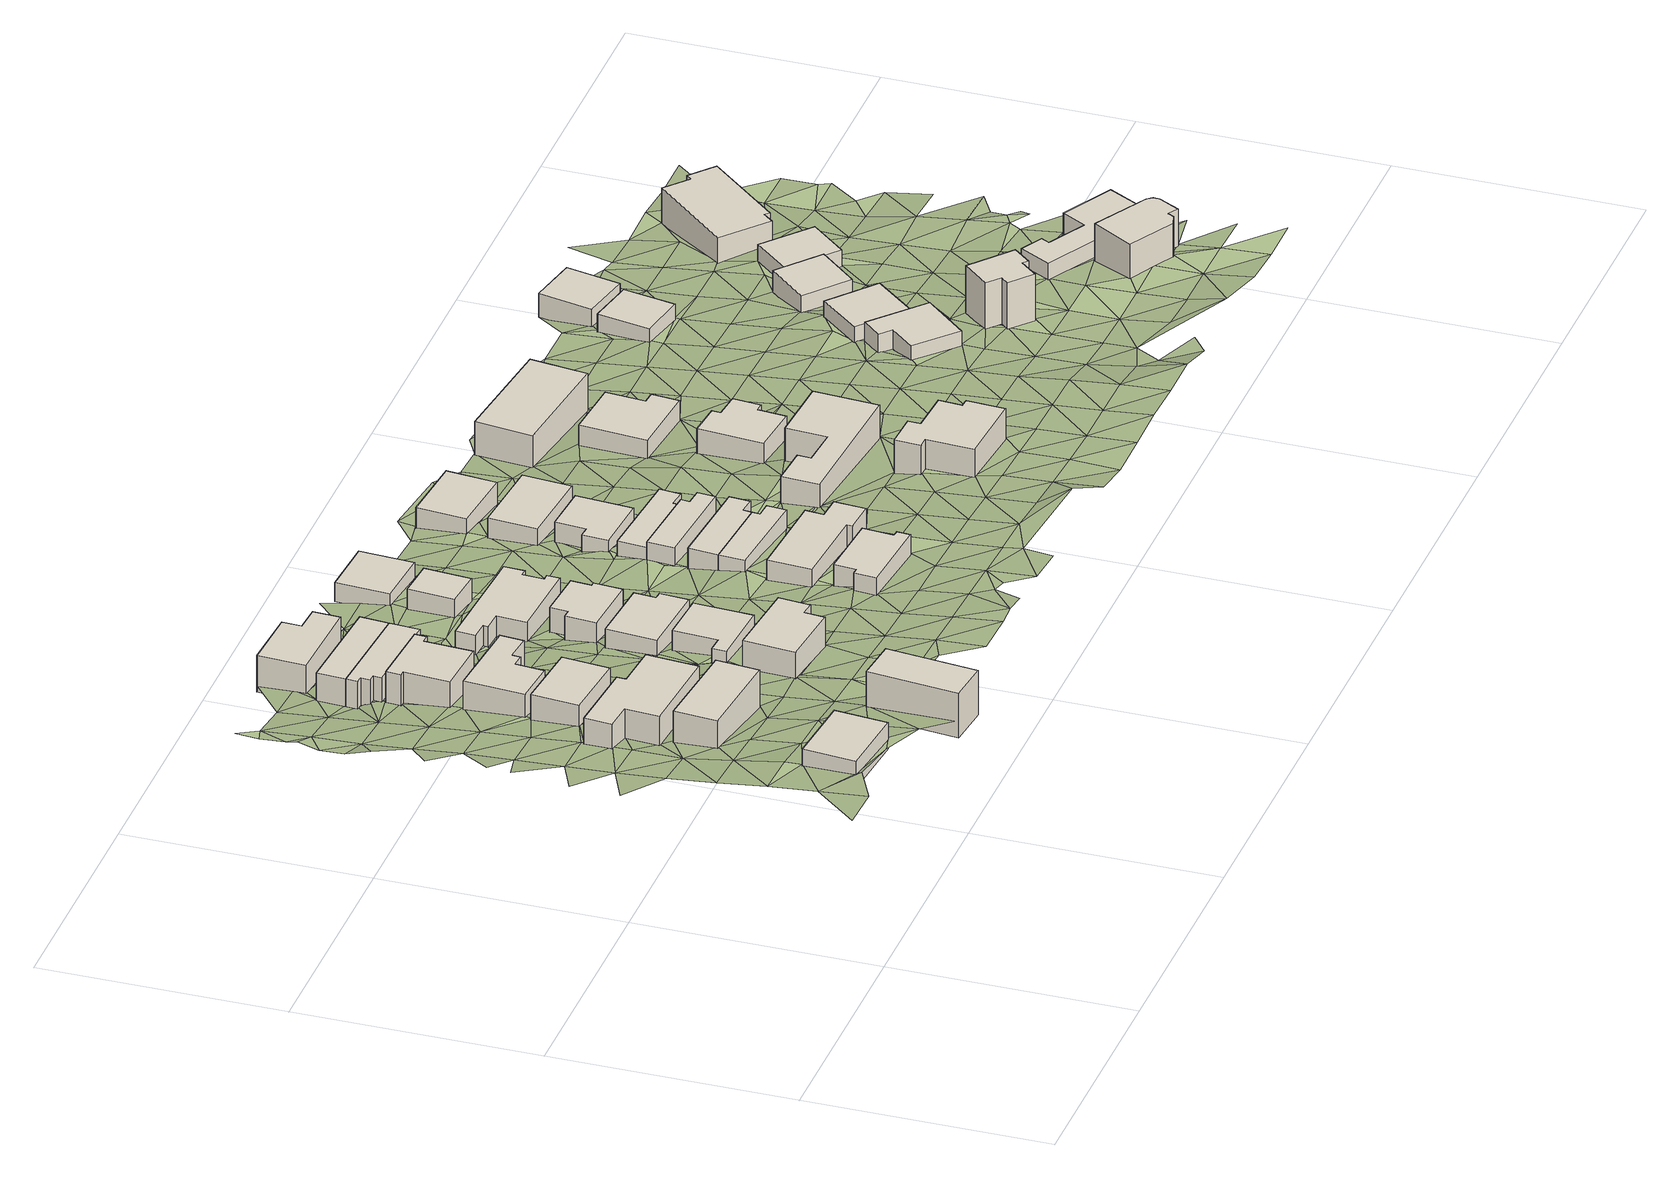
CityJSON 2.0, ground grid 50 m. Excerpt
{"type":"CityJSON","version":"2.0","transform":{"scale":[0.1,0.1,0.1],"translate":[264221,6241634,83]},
"CityObjects":{
"building1":{"type":"Building","attributes":{"osm_address":"2 Westfort Road Universtity Estate Cape Town","osm_building":"house","osm_building:levels":"1","footprint":{"type":"Polygon"},"plus_code":"4FRW3C6X+8P2","ground_height":110.5,"building_height":4.1,"roof_height":114.6},"geometry":[{"type":"Solid","lod":"1","boundaries":[[[[0,1,2,3]],[[1,4,5,2]],[[4,6,7,5]],[[6,0,3,7]],[[3,2,5,7]],[[6,4,1,0]]]]}]},
"building2":{"type":"Building","attributes":{"osm_address":"1 Westfort Road University Estate Cape Town","osm_building":"house","osm_building:levels":"2","footprint":{"type":"Polygon"},"plus_code":"4FRW3C6X+CP5","ground_height":107.19,"building_height":6.9,"roof_height":114.09},"geometry":[{"type":"Solid","lod":"1","boundaries":[[[[8,9,10,11]],[[9,12,13,10]],[[12,14,15,13]],[[14,8,11,15]],[[11,10,13,15]],[[14,12,9,8]]]]}]},
"building3":{"type":"Building","attributes":{"osm_address":"23 Kylemore Road University Estate Cape Town","osm_building":"house","osm_building:levels":"2","footprint":{"type":"Polygon"},"plus_code":"4FRW3C6X+CPX","ground_height":106.19,"building_height":6.9,"roof_height":113.09},"geometry":[{"type":"Solid","lod":"1","boundaries":[[[[16,17,18,19]],[[17,20,21,18]],[[20,22,23,21]],[[22,24,25,23]],[[24,26,27,25]],[[26,28,29,27]],[[28,30,31,29]],[[30,16,19,31]],[[19,18,21,23,25,27,29,31]],[[30,28,26,24,22,20,17,16]]]]}]},
"building4":{"type":"Building","attributes":{"osm_address":"4 Westfort Road Universtity Estate Cape Town","osm_building":"house","osm_building:levels":"2","footprint":{"type":"Polygon"},"plus_code":"4FRW3C6X+7RF","ground_height":108.87,"building_height":6.9,"roof_height":115.77},"geometry":[{"type":"Solid","lod":"1","boundaries":[[[[32,33,34,35]],[[33,36,37,34]],[[36,38,39,37]],[[38,32,35,39]],[[35,34,37,39]],[[38,36,33,32]]]]}]},
"building5":{"type":"Building","attributes":{"osm_address":"21 Kylemore Road University Estate Cape Town","osm_building":"house","osm_building:levels":"2","footprint":{"type":"Polygon"},"plus_code":"4FRW3C6X+GP5","ground_height":104.25,"building_height":6.9,"roof_height":111.15},"geometry":[{"type":"Solid","lod":"1","boundaries":[[[[40,41,42,43]],[[41,44,45,42]],[[44,46,47,45]],[[46,40,43,47]],[[43,42,45,47]],[[46,44,41,40]]]]}]},
"building6":{"type":"Building","attributes":{"osm_address":"19 Kylemore Road University Estate Cape Town","osm_building":"house","osm_building:levels":"2","footprint":{"type":"Polygon"},"plus_code":"4FRW3C6X+HQ2","ground_height":103.64,"building_height":6.9,"roof_height":110.54},"geometry":[{"type":"Solid","lod":"1","boundaries":[[[[48,49,50,51]],[[49,52,53,50]],[[52,54,55,53]],[[54,56,57,55]],[[56,58,59,57]],[[58,60,61,59]],[[60,62,63,61]],[[62,48,51,63]],[[51,50,53,55,57,59,61,63]],[[62,60,58,56,54,52,49,48]]]]}]},
"building7":{"type":"Building","attributes":{"osm_address":"17 Kylemore Road University Estate Cape Town","osm_building":"house","osm_building:levels":"2","footprint":{"type":"Polygon"},"plus_code":"4FRW3C6X+JQ2","ground_height":102.98,"building_height":6.9,"roof_height":109.88},"geometry":[{"type":"Solid","lod":"1","boundaries":[[[[64,65,66,67]],[[65,68,69,66]],[[68,70,71,69]],[[70,72,73,71]],[[72,74,75,73]],[[74,76,77,75]],[[76,78,79,77]],[[78,64,67,79]],[[67,66,69,71,73,75,77,79]],[[78,76,74,72,70,68,65,64]]]]}]},
"building8":{"type":"Building","attributes":{"osm_address":"15 Kylemore Road University Estate Cape Town","osm_building":"house","osm_building:levels":"2","footprint":{"type":"Polygon"},"plus_code":"4FRW3C6X+JQV","ground_height":101.54,"building_height":6.9,"roof_height":108.44},"geometry":[{"type":"Solid","lod":"1","boundaries":[[[[80,81,82,83]],[[81,84,85,82]],[[84,86,87,85]],[[86,88,89,87]],[[88,90,91,89]],[[90,92,93,91]],[[92,94,95,93]],[[94,80,83,95]],[[83,82,85,87,89,91,93,95]],[[94,92,90,88,86,84,81,80]]]]}]},
"building9":{"type":"Building","attributes":{"osm_address":"13 Kylemore Road University Estate Cape Town","osm_building":"house","osm_building:levels":"2","footprint":{"type":"Polygon"},"plus_code":"4FRW3C6X+MQ7","ground_height":101.54,"building_height":6.9,"roof_height":108.44},"geometry":[{"type":"Solid","lod":"1","boundaries":[[[[80,96,97,83]],[[96,98,99,97]],[[98,81,82,99]],[[81,80,83,82]],[[83,97,99,82]],[[81,98,96,80]]]]}]},
"building10":{"type":"Building","attributes":{"osm_address":"11 Kylemore Road University Estate Cape Town","osm_building":"house","osm_building:levels":"2","footprint":{"type":"Polygon"},"plus_code":"4FRW3C6X+MQV","ground_height":100.86,"building_height":6.9,"roof_height":107.76},"geometry":[{"type":"Solid","lod":"1","boundaries":[[[[100,101,102,103]],[[101,104,105,102]],[[104,106,107,105]],[[106,108,109,107]],[[108,110,111,109]],[[110,100,103,111]],[[103,102,105,107,109,111]],[[110,108,106,104,101,100]]]]}]},
"building11":{"type":"Building","attributes":{"osm_address":"16 Garrick Road University Estate Cape Town","osm_building":"house","osm_building:levels":"2","footprint":{"type":"Polygon"},"plus_code":"4FRW3C6X+9VX","ground_height":103.65,"building_height":6.9,"roof_height":110.55},"geometry":[{"type":"Solid","lod":"1","boundaries":[[[[112,113,114,115]],[[113,116,117,114]],[[116,118,119,117]],[[118,120,121,119]],[[120,122,123,121]],[[122,112,115,123]],[[115,114,117,119,121,123]],[[122,120,118,116,113,112]]]]}]},
"building12":{"type":"Building","attributes":{"osm_address":"14 Garrick Road University Estate Cape Town","osm_building":"house","osm_building:levels":"1","footprint":{"type":"Polygon"},"plus_code":"4FRW3C6X+FV5","ground_height":102.84,"building_height":4.1,"roof_height":106.94},"geometry":[{"type":"Solid","lod":"1","boundaries":[[[[124,125,126,127]],[[125,128,129,126]],[[128,130,131,129]],[[130,132,133,131]],[[132,134,135,133]],[[134,124,127,135]],[[127,126,129,131,133,135]],[[134,132,130,128,125,124]]]]}]},
"building13":{"type":"Building","attributes":{"osm_address":"12A Garrick Road University Estate Cape Town","osm_building":"house","osm_building:levels":"1","footprint":{"type":"Polygon"},"plus_code":"4FRW3C6X+FWJ","ground_height":101.81,"building_height":4.1,"roof_height":105.91},"geometry":[{"type":"Solid","lod":"1","boundaries":[[[[136,137,138,139]],[[137,140,141,138]],[[140,142,143,141]],[[142,144,145,143]],[[144,146,147,145]],[[146,136,139,147]],[[139,138,141,143,145,147]],[[146,144,142,140,137,136]]]]}]},
"building14":{"type":"Building","attributes":{"osm_address":"12 Garrick Road University Estate Cape Town","osm_building":"house","osm_building:levels":"1","footprint":{"type":"Polygon"},"plus_code":"4FRW3C6X+GWJ","ground_height":101.21,"building_height":4.1,"roof_height":105.31},"geometry":[{"type":"Solid","lod":"1","boundaries":[[[[148,149,150,151]],[[149,152,153,150]],[[152,154,155,153]],[[154,156,157,155]],[[156,158,159,157]],[[158,160,161,159]],[[160,162,163,161]],[[162,148,151,163]],[[151,150,153,155,157,159,161,163]],[[162,160,158,156,154,152,149,148]]]]}]},
"building15":{"type":"Building","attributes":{"osm_address":"10A Garrick Road University Estate Cape Town","osm_building":"house","osm_building:levels":"1","footprint":{"type":"Polygon"},"plus_code":"4FRW3C6X+HWJ","ground_height":99.88,"building_height":4.1,"roof_height":103.98},"geometry":[{"type":"Solid","lod":"1","boundaries":[[[[164,165,166,167]],[[165,168,169,166]],[[168,170,171,169]],[[170,172,173,171]],[[172,174,175,173]],[[174,176,177,175]],[[176,178,179,177]],[[178,180,181,179]],[[180,182,183,181]],[[182,184,185,183]],[[184,186,187,185]],[[186,164,167,187]],[[167,166,169,171,173,175,177,179,181,183,185,187]],[[186,184,182,180,178,176,174,172,170,168,165,164]]]]}]},
"building16":{"type":"Building","attributes":{"osm_address":"10 Garrick Road University Estate Cape Town","osm_building":"house","osm_building:levels":"1","footprint":{"type":"Polygon"},"plus_code":"4FRW3C6X+JWV","ground_height":98.71,"building_height":4.1,"roof_height":102.81},"geometry":[{"type":"Solid","lod":"1","boundaries":[[[[188,189,190,191]],[[189,192,193,190]],[[192,194,195,193]],[[194,188,191,195]],[[191,190,193,195]],[[194,192,189,188]]]]}]},
"building17":{"type":"Building","attributes":{"osm_address":"8 University Estate Cape Town","osm_building":"house","osm_building:levels":"1","footprint":{"type":"Polygon"},"plus_code":"4FRW3C6X+MWW","ground_height":96.67,"building_height":4.1,"roof_height":100.77},"geometry":[{"type":"Solid","lod":"1","boundaries":[[[[196,197,198,199]],[[197,200,201,198]],[[200,202,203,201]],[[202,196,199,203]],[[199,198,201,203]],[[202,200,197,196]]]]}]},
"building18":{"type":"Building","attributes":{"osm_address":"23 Garrick Road University Estate Cape Town","osm_building":"house","osm_building:levels":"1","footprint":{"type":"Polygon"},"plus_code":"4FRW3F62+92H","ground_height":101.25,"building_height":4.1,"roof_height":105.35},"geometry":[{"type":"Solid","lod":"1","boundaries":[[[[204,205,206,207]],[[205,208,209,206]],[[208,210,211,209]],[[210,212,213,211]],[[212,214,215,213]],[[214,216,217,215]],[[216,218,219,217]],[[218,204,207,219]],[[207,206,209,211,213,215,217,219]],[[218,216,214,212,210,208,205,204]]]]}]},
"building19":{"type":"Building","attributes":{"osm_address":"21 Garrick Road University Estate Cape Town","osm_building":"house","osm_building:levels":"1","footprint":{"type":"Polygon"},"plus_code":"4FRW3F62+C37","ground_height":100.16,"building_height":4.1,"roof_height":104.26},"geometry":[{"type":"Solid","lod":"1","boundaries":[[[[220,221,222,223]],[[221,224,225,222]],[[224,226,227,225]],[[226,228,229,227]],[[228,230,231,229]],[[230,232,233,231]],[[232,234,235,233]],[[234,220,223,235]],[[223,222,225,227,229,231,233,235]],[[234,232,230,228,226,224,221,220]]]]}]},
"building20":{"type":"Building","attributes":{"osm_address":"19 Garrick Road University Estate Cape Town","osm_building":"house","osm_building:levels":"1","footprint":{"type":"Polygon"},"plus_code":"4FRW3F62+F37","ground_height":98.26,"building_height":4.1,"roof_height":102.36},"geometry":[{"type":"Solid","lod":"1","boundaries":[[[[236,237,238,239]],[[237,240,241,238]],[[240,242,243,241]],[[242,244,245,243]],[[244,246,247,245]],[[246,236,239,247]],[[239,238,241,243,245,247]],[[246,244,242,240,237,236]]]]}]},
"building21":{"type":"Building","attributes":{"osm_address":"17 Garrick Road University Estate Cape Town","osm_building":"house","osm_building:levels":"1","footprint":{"type":"Polygon"},"plus_code":"4FRW3F62+F3M","ground_height":98.26,"building_height":4.1,"roof_height":102.36},"geometry":[{"type":"Solid","lod":"1","boundaries":[[[[236,246,247,239]],[[246,248,249,247]],[[248,250,251,249]],[[250,252,253,251]],[[252,254,255,253]],[[254,236,239,255]],[[239,247,249,251,253,255]],[[254,252,250,248,246,236]]]]}]},
"building22":{"type":"Building","attributes":{"osm_address":"15 Garrick Road University Estate Cape Town","osm_building":"house","osm_building:levels":"1","footprint":{"type":"Polygon"},"plus_code":"4FRW3F62+G38","ground_height":97.67,"building_height":4.1,"roof_height":101.77},"geometry":[{"type":"Solid","lod":"1","boundaries":[[[[256,257,258,259,260,261]],[[257,262,263,259,258]],[[262,264,265,263]],[[264,266,267,265]],[[266,268,269,267]],[[268,256,261,260,269]],[[260,259,263,265,267,269]],[[268,266,264,262,257,256]]]]}]},
"building23":{"type":"Building","attributes":{"osm_address":"13 Garrick Road University Estate Cape Town","osm_building":"house","osm_building:levels":"1","footprint":{"type":"Polygon"},"plus_code":"4FRW3F62+G3P","ground_height":96.47,"building_height":4.1,"roof_height":100.57},"geometry":[{"type":"Solid","lod":"1","boundaries":[[[[270,271,261,258]],[[271,272,273,261]],[[272,274,275,273]],[[274,276,277,275]],[[276,278,279,277]],[[278,270,258,279]],[[258,261,273,275,277,279]],[[278,276,274,272,271,270]]]]}]},
"building24":{"type":"Building","attributes":{"osm_address":"11 Garrick Road University Estate Cape Town","osm_building":"house","osm_building:levels":"1","footprint":{"type":"Polygon"},"plus_code":"4FRW3F62+H3G","ground_height":95.73,"building_height":4.1,"roof_height":99.83},"geometry":[{"type":"Solid","lod":"1","boundaries":[[[[280,281,282,283]],[[281,284,285,282]],[[284,286,287,285]],[[286,288,289,287]],[[288,290,291,289]],[[290,280,283,291]],[[283,282,285,287,289,291]],[[290,288,286,284,281,280]]]]}]},
"building25":{"type":"Building","attributes":{"osm_address":"9 Garrick Road University Estate Cape Town","osm_building":"house","osm_building:levels":"1","footprint":{"type":"Polygon"},"plus_code":"4FRW3F62+J3G","ground_height":94.85,"building_height":4.1,"roof_height":98.95},"geometry":[{"type":"Solid","lod":"1","boundaries":[[[[292,293,294,295]],[[293,296,297,294]],[[296,298,299,297]],[[298,292,295,299]],[[295,294,297,299]],[[298,296,293,292]]]]}]},
"building26":{"type":"Building","attributes":{"osm_address":"7 Garrick Road University Estate Cape Town","osm_building":"house","osm_building:levels":"1","footprint":{"type":"Polygon"},"plus_code":"4FRW3F62+M3G","ground_height":93.7,"building_height":4.1,"roof_height":97.8},"geometry":[{"type":"Solid","lod":"1","boundaries":[[[[300,301,302,303]],[[301,304,305,302]],[[304,306,307,305]],[[306,300,303,307]],[[303,302,305,307]],[[306,304,301,300]]]]}]},
"building27":{"type":"Building","attributes":{"osm_address":"110 Upper Roodebloem Road University Estate Cape Town","osm_building":"house","osm_building:levels":"2","footprint":{"type":"Polygon"},"plus_code":"4FRW3F62+F72","ground_height":95.67,"building_height":6.9,"roof_height":102.57},"geometry":[{"type":"Solid","lod":"1","boundaries":[[[[308,309,310,311]],[[309,312,313,310]],[[312,314,315,313]],[[314,316,317,315]],[[316,318,319,317]],[[318,320,321,319]],[[320,322,323,321]],[[322,308,311,323]],[[311,310,313,315,317,319,321,323]],[[322,320,318,316,314,312,309,308]]]]}]},
"building28":{"type":"Building","attributes":{"osm_address":"112 Upper Roodebloem Road University Estate Cape Town","osm_building":"house","osm_building:levels":"2","footprint":{"type":"Polygon"},"plus_code":"4FRW3F62+97F","ground_height":97.49,"building_height":6.9,"roof_height":104.39},"geometry":[{"type":"Solid","lod":"1","boundaries":[[[[324,325,326,327]],[[325,328,329,326]],[[328,330,331,329]],[[330,332,333,331]],[[332,334,335,333]],[[334,336,337,335]],[[336,338,339,337]],[[338,340,341,339]],[[340,342,343,341]],[[342,324,327,343]],[[327,326,329,331,333,335,337,339,341,343]],[[342,340,338,336,334,332,330,328,325,324]]]]}]},
"building29":{"type":"Building","attributes":{"osm_address":"108 Upper Roodebloem Road University Estate Cape Town","osm_building":"house","osm_building:levels":"1","footprint":{"type":"Polygon"},"plus_code":"4FRW3F62+G7C","ground_height":94.46,"building_height":4.1,"roof_height":98.56},"geometry":[{"type":"Solid","lod":"1","boundaries":[[[[344,345,346,347]],[[345,348,349,346]],[[348,350,351,349]],[[350,352,353,351]],[[352,354,355,353]],[[354,356,357,355]],[[356,358,359,357]],[[358,344,347,359]],[[347,346,349,351,353,355,357,359]],[[358,356,354,352,350,348,345,344]]]]}]},
"building30":{"type":"Building","attributes":{"osm_address":"104 Upper Roodebloem Road University Estate Cape Town","osm_building":"house","osm_building:levels":"1","footprint":{"type":"Polygon"},"plus_code":"4FRW3F62+J72","ground_height":91.59,"building_height":4.1,"roof_height":95.69},"geometry":[{"type":"Solid","lod":"1","boundaries":[[[[360,361,362,363]],[[361,364,365,362]],[[364,366,367,365]],[[366,368,369,367]],[[368,370,371,369]],[[370,360,363,371]],[[363,362,365,367,369,371]],[[370,368,366,364,361,360]]]]}]},
"building31":{"type":"Building","attributes":{"osm_address":"102A Upper Roodebloem Road University Estate Cape Town","osm_building":"house","osm_building:levels":"2","footprint":{"type":"Polygon"},"plus_code":"4FRW3F62+M69","ground_height":90.55,"building_height":6.9,"roof_height":97.45},"geometry":[{"type":"Solid","lod":"1","boundaries":[[[[372,373,374,375]],[[373,376,377,374]],[[376,378,379,377]],[[378,372,375,379]],[[375,374,377,379]],[[378,376,373,372]]]]}]},
"building32":{"type":"Building","attributes":{"osm_address":"17 Beatty Road University Estate Cape Town","osm_building":"house","osm_building:levels":"1","footprint":{"type":"Polygon"},"plus_code":"4FRW3F62+FF2","ground_height":92.41,"building_height":4.1,"roof_height":96.51},"geometry":[{"type":"Solid","lod":"1","boundaries":[[[[380,381,382,383]],[[381,384,385,382]],[[384,386,387,385]],[[386,388,389,387]],[[388,390,391,389]],[[390,380,383,391]],[[383,382,385,387,389,391]],[[390,388,386,384,381,380]]]]}]},
"building33":{"type":"Building","attributes":{"osm_address":"15 Beatty Road University Estate Cape Town","osm_building":"house","osm_building:levels":"1","footprint":{"type":"Polygon"},"plus_code":"4FRW3F62+FFP","ground_height":90.75,"building_height":4.1,"roof_height":94.85},"geometry":[{"type":"Solid","lod":"1","boundaries":[[[[392,393,394,395]],[[393,396,397,394]],[[396,398,399,397]],[[398,392,395,399]],[[395,394,397,399]],[[398,396,393,392]]]]}]},
"building34":{"type":"Building","attributes":{"osm_address":"3 Cloete Road University Estate Cape Town","osm_building":"house","osm_building:levels":"3","footprint":{"type":"Polygon"},"plus_code":"4FRW3F62+CG3","ground_height":92.96,"building_height":9.7,"roof_height":102.66},"geometry":[{"type":"Solid","lod":"1","boundaries":[[[[400,401,402,403]],[[401,404,405,402]],[[404,406,407,405]],[[406,408,409,407]],[[408,410,411,409]],[[410,412,413,411]],[[412,414,415,413]],[[414,400,403,415]],[[403,402,405,407,409,411,413,415]],[[414,412,410,408,406,404,401,400]]]]}]},
"building35":{"type":"Building","attributes":{"osm_address":"137 Upper Roodebloem Road University Estate Cape Town","osm_building":"house","osm_building:levels":"1","footprint":{"type":"Polygon"},"plus_code":"4FRW3F62+JCQ","ground_height":87.54,"building_height":4.1,"roof_height":91.64},"geometry":[{"type":"Solid","lod":"1","boundaries":[[[[416,417,418,419]],[[417,420,421,418]],[[420,422,423,421]],[[422,416,419,423]],[[419,418,421,423]],[[422,420,417,416]]]]}]},
"building36":{"type":"Building","attributes":{"osm_address":"135 Upper Roodebloem Road University Estate Cape Town","osm_building":"house","osm_building:levels":"1","footprint":{"type":"Polygon"},"plus_code":"4FRW3F62+MFM","ground_height":86.94,"building_height":4.1,"roof_height":91.04},"geometry":[{"type":"Solid","lod":"1","boundaries":[[[[424,425,426,427]],[[425,428,429,426]],[[428,430,431,429]],[[430,424,427,431]],[[427,426,429,431]],[[430,428,425,424]]]]}]},
"building37":{"type":"Building","attributes":{"osm_address":"13 Beatty Road University Estate Cape Town","osm_building":"house","osm_building:levels":"1","footprint":{"type":"Polygon"},"plus_code":"4FRW3F62+GGM","ground_height":89.51,"building_height":4.1,"roof_height":93.61},"geometry":[{"type":"Solid","lod":"1","boundaries":[[[[432,433,434,435]],[[433,436,437,434]],[[436,438,439,437]],[[438,432,435,439]],[[435,434,437,439]],[[438,436,433,432]]]]}]},
"building38":{"type":"Building","attributes":{"osm_address":"20 Cloete Road University Estate Cape Town","osm_building":"house","osm_building:levels":"2","footprint":{"type":"Polygon"},"plus_code":"4FRW3F62+8JQ","ground_height":92.5,"building_height":6.9,"roof_height":99.4},"geometry":[{"type":"Solid","lod":"1","boundaries":[[[[440,441,442,443]],[[441,444,445,442]],[[444,446,447,445]],[[446,448,449,447]],[[448,450,451,449]],[[450,452,453,451]],[[452,454,455,453]],[[454,456,457,455]],[[456,440,443,457]],[[443,442,445,447,449,451,453,455,457]],[[456,454,452,450,448,446,444,441,440]]]]}]},
"building39":{"type":"Building","attributes":{"osm_address":"11 Beatty Road University Estate Cape Town","osm_building":"house","osm_building:levels":"1","footprint":{"type":"Polygon"},"plus_code":"4FRW3F62+HH3","ground_height":88.04,"building_height":4.1,"roof_height":92.14},"geometry":[{"type":"Solid","lod":"1","boundaries":[[[[458,459,460,461]],[[459,462,463,460]],[[462,464,465,463]],[[464,458,461,465]],[[461,460,463,465]],[[464,462,459,458]]]]}]},
"building40":{"type":"Building","attributes":{"osm_address":"18 Haig Road University Estate Cape Town","osm_building":"house","osm_building:levels":"1","footprint":{"type":"Polygon"},"plus_code":"4FRW3F62+9MC","ground_height":90.35,"building_height":4.1,"roof_height":94.45},"geometry":[{"type":"Solid","lod":"1","boundaries":[[[[466,467,468,469]],[[467,470,471,468]],[[470,472,473,471]],[[472,474,475,473]],[[474,476,477,475]],[[476,478,479,477]],[[478,480,481,479]],[[480,482,483,481]],[[482,484,485,483]],[[484,466,469,485]],[[469,468,471,473,475,477,479,481,483,485]],[[484,482,480,478,476,474,472,470,467,466]]]]}]},
"building41":{"type":"Building","attributes":{"osm_address":"20 Rhodes Avenue University Estate Cape Town","osm_building":"house","osm_building:levels":"2","footprint":{"type":"Polygon"},"plus_code":"4FRW3F62+JJF","ground_height":85.74,"building_height":6.9,"roof_height":92.64},"geometry":[{"type":"Solid","lod":"1","boundaries":[[[[486,487,488,489]],[[487,490,491,488]],[[490,492,493,491]],[[492,494,495,493]],[[494,496,497,495]],[[496,498,499,497]],[[498,500,501,499]],[[500,486,489,501]],[[489,488,491,493,495,497,499,501]],[[500,498,496,494,492,490,487,486]]]]}]},
"terrain1":{"type":"TINRelief","geometry":[{"type":"CompositeSurface","lod":"1","boundaries":[[[502,503,504]],[[503,505,504]],[[505,506,504]],[[504,507,508]],[[507,504,506]],[[509,510,511]],[[512,513,508]],[[514,508,507]],[[515,510,516]],[[508,514,512]],[[517,506,505]],[[518,509,513]],[[509,518,510]],[[518,513,512]],[[519,520,516]],[[514,507,521]],[[517,522,506]],[[516,510,523]],[[524,519,525]],[[514,521,512]],[[510,518,526]],[[526,523,510]],[[519,516,527]],[[518,512,528]],[[529,525,530]],[[521,507,0]],[[516,523,527]],[[521,531,512]],[[528,512,531]],[[519,532,525]],[[533,526,518]],[[534,522,517]],[[518,528,535]],[[536,537,538]],[[532,519,527]],[[533,518,535]],[[536,530,537]],[[527,523,539]],[[540,523,526]],[[538,537,541]],[[525,542,530]],[[540,526,533]],[[522,543,0]],[[522,534,543]],[[541,544,545]],[[542,525,532]],[[521,546,531]],[[544,541,537]],[[545,544,547]],[[521,0,546]],[[527,539,548]],[[531,549,528]],[[530,550,537]],[[527,548,532]],[[550,530,542]],[[0,543,546]],[[547,551,552]],[[544,551,547]],[[553,548,539]],[[554,544,537]],[[551,555,552]],[[549,531,546]],[[542,532,556]],[[557,543,534]],[[533,535,558]],[[554,537,550]],[[556,532,548]],[[557,534,559]],[[553,539,560]],[[528,549,561]],[[543,557,546]],[[562,551,544]],[[542,556,563]],[[562,544,554]],[[550,542,564]],[[564,542,563]],[[549,546,565]],[[553,566,548]],[[565,546,557]],[[551,562,567]],[[568,554,550]],[[558,535,8]],[[564,569,550]],[[553,560,566]],[[563,556,570]],[[571,562,554]],[[568,550,569]],[[549,572,561]],[[572,549,565]],[[566,573,548]],[[574,566,560]],[[575,571,554]],[[576,554,568]],[[576,575,554]],[[557,38,565]],[[562,577,567]],[[562,571,578]],[[566,574,17]],[[562,578,577]],[[570,556,40]],[[579,580,38]],[[569,581,568]],[[582,8,561]],[[561,572,582]],[[571,575,583]],[[584,575,576]],[[585,575,584]],[[569,564,586]],[[566,17,573]],[[587,558,8]],[[588,565,38]],[[589,572,565]],[[590,567,577]],[[580,591,38]],[[558,587,17]],[[587,8,582]],[[570,592,593]],[[594,591,580]],[[572,589,582]],[[570,40,592]],[[591,588,38]],[[589,565,588]],[[17,595,573]],[[567,590,596]],[[577,597,590]],[[72,584,576]],[[17,587,595]],[[40,573,598]],[[62,586,564]],[[598,573,595]],[[597,596,590]],[[599,592,40]],[[587,582,600]],[[601,588,591]],[[591,594,601]],[[602,592,599]],[[603,582,589]],[[588,604,589]],[[599,40,598]],[[587,605,595]],[[600,582,603]],[[577,96,597]],[[604,588,606]],[[72,607,584]],[[70,68,586]],[[605,587,600]],[[588,601,606]],[[594,608,601]],[[609,599,598]],[[610,598,595]],[[586,62,611]],[[586,611,70]],[[62,599,609]],[[604,612,589]],[[605,610,595]],[[62,609,611]],[[600,613,605]],[[607,72,70]],[[614,609,598]],[[612,604,606]],[[605,613,615]],[[610,614,598]],[[611,616,70]],[[70,616,607]],[[617,606,601]],[[96,101,597]],[[617,601,608]],[[618,610,605]],[[611,609,619]],[[603,620,600]],[[621,605,615]],[[618,605,621]],[[614,619,609]],[[617,608,622]],[[616,80,607]],[[623,616,611]],[[624,610,618]],[[614,610,624]],[[612,606,625]],[[625,606,617]],[[626,96,80]],[[619,627,611]],[[623,611,627]],[[603,122,620]],[[616,623,628]],[[629,80,616]],[[612,630,631]],[[614,624,632]],[[614,632,619]],[[622,633,617]],[[104,101,634]],[[629,616,628]],[[625,635,612]],[[80,636,626]],[[635,630,612]],[[618,621,637]],[[627,638,623]],[[636,96,626]],[[638,639,623]],[[640,627,619]],[[641,619,632]],[[617,642,625]],[[643,632,624]],[[644,101,96]],[[619,641,640]],[[629,636,80]],[[644,634,101]],[[645,638,627]],[[633,642,617]],[[122,630,646]],[[646,630,635]],[[640,645,627]],[[644,104,634]],[[620,122,646]],[[621,124,637]],[[641,647,640]],[[636,644,96]],[[146,643,624]],[[648,647,641]],[[625,649,635]],[[642,650,625]],[[646,651,620]],[[628,652,629]],[[651,124,620]],[[653,642,633]],[[643,654,632]],[[649,646,635]],[[625,650,649]],[[655,636,629]],[[651,637,124]],[[647,656,640]],[[651,657,637]],[[146,654,643]],[[655,629,652]],[[642,653,658]],[[659,637,657]],[[660,659,146]],[[658,650,642]],[[651,646,661]],[[662,646,649]],[[644,636,663]],[[652,628,164]],[[636,655,664]],[[146,659,665]],[[665,654,146]],[[661,646,662]],[[666,653,667]],[[650,668,649]],[[636,664,663]],[[669,657,651]],[[154,656,647]],[[666,658,653]],[[665,149,654]],[[659,657,669]],[[658,670,650]],[[663,671,644]],[[672,655,652]],[[670,668,650]],[[673,152,149]],[[651,661,669]],[[154,152,673]],[[649,674,662]],[[675,644,671]],[[665,659,676]],[[649,668,674]],[[656,154,673]],[[665,676,149]],[[669,676,659]],[[661,662,677]],[[164,672,652]],[[664,188,663]],[[671,663,678]],[[679,680,681]],[[674,682,662]],[[680,679,683]],[[684,673,149]],[[685,658,666]],[[658,685,670]],[[682,677,662]],[[679,681,686]],[[679,686,683]],[[656,673,684]],[[666,687,685]],[[682,674,688]],[[684,149,676]],[[672,164,689]],[[670,690,668]],[[677,691,661]],[[661,692,669]],[[681,656,693]],[[694,672,689]],[[687,695,685]],[[672,694,188]],[[663,188,696]],[[697,677,682]],[[686,681,693]],[[692,661,691]],[[685,690,670]],[[686,693,164]],[[684,693,656]],[[698,676,669]],[[699,689,164]],[[188,694,696]],[[700,669,692]],[[699,694,689]],[[690,701,668]],[[691,702,692]],[[695,703,685]],[[682,212,697]],[[698,669,700]],[[699,164,693]],[[684,676,704]],[[677,697,705]],[[706,690,685]],[[694,707,696]],[[698,708,676]],[[703,695,709]],[[700,692,710]],[[711,702,691]],[[708,704,676]],[[699,707,694]],[[711,692,702]],[[698,700,710]],[[684,712,693]],[[703,706,685]],[[713,684,704]],[[200,696,714]],[[697,212,705]],[[698,715,708]],[[701,690,716]],[[706,716,690]],[[684,713,712]],[[714,696,707]],[[704,708,715]],[[693,717,699]],[[718,719,212]],[[711,691,232]],[[717,707,699]],[[713,704,720]],[[719,701,721]],[[693,712,717]],[[212,719,721]],[[692,711,722]],[[716,721,701]],[[723,713,720]],[[212,724,705]],[[723,712,713]],[[725,706,703]],[[724,212,721]],[[725,716,706]],[[707,726,714]],[[264,715,698]],[[723,727,712]],[[707,717,726]],[[728,723,720]],[[729,724,721]],[[717,712,730]],[[712,727,731]],[[711,232,722]],[[721,716,732]],[[731,730,712]],[[725,733,716]],[[714,726,734]],[[731,727,735]],[[232,736,737]],[[717,730,738]],[[726,717,738]],[[732,716,733]],[[729,721,732]],[[728,739,723]],[[740,725,703]],[[252,264,698]],[[232,741,722]],[[232,737,741]],[[244,242,246]],[[276,728,720]],[[734,726,742]],[[738,742,726]],[[250,248,246]],[[242,250,246]],[[729,743,737]],[[731,280,730]],[[732,743,729]],[[744,733,725]],[[722,741,745]],[[737,746,741]],[[742,747,734]],[[739,728,748]],[[749,742,738]],[[242,722,750]],[[256,268,266]],[[725,751,744]],[[752,734,747]],[[740,751,725]],[[746,737,743]],[[242,750,250]],[[728,276,748]],[[753,732,733]],[[256,754,755]],[[745,741,746]],[[730,280,756]],[[266,754,256]],[[757,252,250]],[[750,722,745]],[[739,748,758]],[[753,733,744]],[[758,280,739]],[[264,252,759]],[[296,749,738]],[[760,743,732]],[[749,761,742]],[[757,250,750]],[[759,266,264]],[[745,746,750]],[[759,754,266]],[[743,760,746]],[[252,757,759]],[[732,753,760]],[[280,758,756]],[[751,762,744]],[[752,747,763]],[[751,740,762]],[[764,748,276]],[[764,276,754]],[[764,758,748]],[[296,761,749]],[[764,754,759]],[[740,765,762]],[[766,753,744]],[[757,750,767]],[[758,768,756]],[[304,763,747]],[[744,762,769]],[[760,770,746]],[[769,766,744]],[[753,771,760]],[[768,758,764]],[[761,296,772]],[[773,759,757]],[[774,752,763]],[[761,772,304]],[[771,753,766]],[[767,775,757]],[[756,776,296]],[[762,765,777]],[[768,776,756]],[[773,757,775]],[[760,771,770]],[[764,759,778]],[[772,296,779]],[[766,780,771]],[[769,762,781]],[[779,304,772]],[[774,763,304]],[[782,767,783]],[[781,762,777]],[[773,778,759]],[[776,779,296]],[[767,782,775]],[[784,766,769]],[[785,768,764]],[[786,746,770]],[[787,774,304]],[[784,769,781]],[[764,778,785]],[[779,787,304]],[[775,788,773]],[[782,789,775]],[[768,790,776]],[[775,789,788]],[[784,791,766]],[[777,792,781]],[[776,793,779]],[[790,768,785]],[[778,773,794]],[[773,788,794]],[[770,795,786]],[[793,776,790]],[[796,784,781]],[[795,797,798]],[[778,799,785]],[[800,787,779]],[[781,792,796]],[[794,799,778]],[[779,793,800]],[[785,799,790]],[[788,789,801]],[[330,798,797]],[[795,798,786]],[[802,791,784]],[[784,796,802]],[[803,793,790]],[[804,799,794]],[[803,790,799]],[[805,806,330]],[[309,801,789]],[[807,796,792]],[[808,806,791]],[[804,794,352]],[[791,802,808]],[[798,330,809]],[[809,786,798]],[[330,806,809]],[[804,810,799]],[[802,796,811]],[[809,806,808]],[[812,796,807]],[[801,813,814]],[[813,801,309]],[[786,815,309]],[[816,800,817]],[[810,804,352]],[[352,818,348]],[[802,811,808]],[[819,814,813]],[[793,803,820]],[[812,811,796]],[[809,815,786]],[[800,821,817]],[[348,822,352]],[[823,816,817]],[[352,822,810]],[[813,309,824]],[[815,825,309]],[[807,826,812]],[[808,827,809]],[[824,819,813]],[[811,828,808]],[[824,348,819]],[[825,824,309]],[[827,808,828]],[[821,800,372]],[[822,348,829]],[[820,803,366]],[[809,830,815]],[[831,811,812]],[[810,822,829]],[[826,832,812]],[[833,834,835]],[[817,821,836]],[[366,834,833]],[[348,824,829]],[[809,827,830]],[[825,815,837]],[[831,812,832]],[[810,838,835]],[[839,828,811]],[[833,820,366]],[[837,815,830]],[[829,838,810]],[[840,833,835]],[[841,824,825]],[[811,831,839]],[[372,836,821]],[[832,826,842]],[[828,843,827]],[[820,833,840]],[[840,835,838]],[[817,836,844]],[[825,837,841]],[[830,827,843]],[[845,829,824]],[[843,828,839]],[[831,832,846]],[[847,372,820]],[[848,832,842]],[[845,824,841]],[[820,840,847]],[[849,838,829]],[[831,846,839]],[[850,837,830]],[[372,844,836]],[[846,832,848]],[[830,843,851]],[[829,845,849]],[[837,850,841]],[[840,838,852]],[[830,851,850]],[[847,844,372]],[[839,853,843]],[[842,854,848]],[[852,847,840]],[[853,839,846]],[[849,852,838]],[[841,855,845]],[[854,842,856]],[[850,855,841]],[[857,851,843]],[[858,850,851]],[[859,846,848]],[[860,844,847]],[[861,843,853]],[[854,859,848]],[[845,862,849]],[[847,852,860]],[[858,851,857]],[[863,850,858]],[[843,861,857]],[[855,862,845]],[[844,864,865]],[[846,866,853]],[[863,858,384]],[[867,854,856]],[[866,846,859]],[[844,860,864]],[[380,850,863]],[[850,868,855]],[[852,849,869]],[[862,870,849]],[[850,380,868]],[[853,871,861]],[[853,866,872]],[[869,849,870]],[[852,873,860]],[[855,874,862]],[[857,861,875]],[[872,871,853]],[[874,855,868]],[[873,852,869]],[[860,876,864]],[[875,861,871]],[[859,877,866]],[[878,870,862]],[[873,876,860]],[[879,868,380]],[[862,874,878]],[[875,880,857]],[[866,877,872]],[[877,859,881]],[[880,390,857]],[[871,882,875]],[[883,871,872]],[[380,390,879]],[[876,884,864]],[[885,874,868]],[[859,886,881]],[[882,887,875]],[[887,882,871]],[[869,870,888]],[[878,889,870]],[[890,876,873]],[[873,869,891]],[[885,878,874]],[[883,872,892]],[[875,400,880]],[[877,892,872]],[[888,870,889]],[[876,890,884]],[[879,390,893]],[[880,893,390]],[[888,891,869]],[[894,884,890]],[[895,878,885]],[[878,895,889]],[[896,877,881]],[[412,410,883]],[[883,892,412]],[[881,886,896]],[[879,893,398]],[[880,400,897]],[[885,898,895]],[[884,894,428]],[[899,893,880]],[[890,417,894]],[[398,898,885]],[[412,892,414]],[[892,877,900]],[[888,889,901]],[[895,901,889]],[[877,896,902]],[[897,400,414]],[[899,880,897]],[[903,895,898]],[[899,398,893]],[[904,891,888]],[[877,902,900]],[[903,898,398]],[[894,417,905]],[[892,906,414]],[[886,907,896]],[[901,904,888]],[[895,432,901]],[[908,417,891]],[[892,900,906]],[[907,902,896]],[[909,903,398]],[[907,886,910]],[[398,899,909]],[[904,908,891]],[[911,897,414]],[[900,902,912]],[[908,905,417]],[[414,906,913]],[[913,911,414]],[[914,899,897]],[[902,915,912]],[[916,901,432]],[[917,903,909]],[[907,915,902]],[[899,914,909]],[[904,901,918]],[[908,919,905]],[[914,897,911]],[[920,905,919]],[[459,432,917]],[[912,921,900]],[[432,459,916]],[[900,921,906]],[[922,913,906]],[[923,907,910]],[[904,918,908]],[[901,916,918]],[[913,922,911]],[[924,912,915]],[[925,917,909]],[[924,915,907]],[[914,926,909]],[[459,917,925]],[[908,927,919]],[[925,909,926]],[[459,458,916]],[[927,920,919]],[[907,923,928]],[[924,907,928]],[[918,929,908]],[[922,930,911]],[[927,908,929]],[[916,458,918]],[[914,911,931]],[[932,906,921]],[[933,934,935]],[[930,922,935]],[[928,936,924]],[[925,926,937]],[[918,458,938]],[[938,929,918]],[[931,911,930]],[[933,939,934]],[[940,926,914]],[[941,936,928]],[[941,942,936]],[[927,929,943]],[[944,928,923]],[[945,925,937]],[[946,935,934]],[[937,926,940]],[[947,938,458]],[[914,931,940]],[[945,948,458]],[[947,458,948]],[[929,938,949]],[[921,452,932]],[[935,950,930]],[[934,939,946]],[[928,951,941]],[[949,943,929]],[[947,948,945]],[[946,950,935]],[[952,945,937]],[[930,953,931]],[[937,940,952]],[[932,452,954]],[[954,955,932]],[[941,956,955]],[[930,950,953]],[[957,958,943]],[[943,949,957]],[[955,956,932]],[[959,960,947]],[[947,945,961]],[[931,962,940]],[[486,949,938]],[[952,961,945]],[[961,959,947]],[[963,964,932]],[[931,953,962]],[[965,952,940]],[[950,946,966]],[[965,940,962]],[[957,949,486]],[[962,953,967]],[[968,967,953]],[[472,966,946]],[[969,961,952]],[[967,970,962]],[[971,967,968]],[[952,965,972]],[[959,961,973]],[[974,957,486]],[[952,972,969]],[[975,965,962]],[[962,970,975]],[[961,969,973]],[[976,959,973]],[[977,486,978]],[[486,977,974]],[[979,972,965]],[[972,980,969]],[[965,981,979]],[[979,980,972]],[[974,977,982]],[[983,977,976]],[[984,973,969]],[[976,973,983]],[[980,985,969]],[[982,977,983]],[[969,985,984]],[[973,986,983]],[[986,973,984]],[[983,987,982]]]}]}
},
"vertices":[
[359,216,258],[209,229,258],[209,229,316],[359,216,316],[199,120,258],[199,120,316],[349,107,258],[349,107,316],
[467,484,226],[270,502,226],[270,502,311],[467,484,311],[262,412,226],[262,412,311],[459,395,226],[459,395,311],
[452,511,214],[460,619,214],[460,619,301],[452,511,301],[366,626,214],[366,626,301],[367,645,214],[367,645,301],[209,657,214],[209,657,301],[205,600,214],[205,600,301],[264,595,214],[264,595,301],[259,525,214],[259,525,301],
[490,197,231],[470,9,231],[470,9,328],[490,197,328],[559,0,231],[559,0,328],[579,188,231],[579,188,328],
[432,774,212],[288,787,212],[288,787,282],[432,774,282],[279,689,212],[279,689,282],[423,676,212],[423,676,282],
[304,925,188],[294,800,188],[294,800,275],[304,925,275],[387,793,188],[387,793,275],[392,852,188],[392,852,275],[419,850,188],[419,850,275],[420,867,188],[420,867,275],[476,862,188],[476,862,275],[480,911,188],[480,911,275],
[303,950,192],[420,943,192],[420,943,269],[303,950,269],[425,1042,192],[425,1042,269],[442,1041,192],[442,1041,269],[443,1066,192],[443,1066,269],[300,1075,192],[300,1075,269],[298,1044,192],[298,1044,269],[309,1044,192],[309,1044,269],
[489,1131,177],[274,1145,177],[274,1145,254],[489,1131,254],[273,1121,177],[273,1121,254],[287,1120,177],[287,1120,254],[285,1101,177],[285,1101,254],[301,1100,177],[301,1100,254],[299,1083,177],[299,1083,254],[486,1069,177],[486,1069,254],
[493,1190,177],[493,1190,254],[277,1204,177],[277,1204,254],
[307,1233,169],[490,1226,169],[490,1226,248],[307,1233,248],[492,1282,169],[492,1282,248],[438,1285,169],[438,1285,248],[439,1325,169],[439,1325,248],[311,1331,169],[311,1331,248],
[604,477,193],[594,369,193],[594,369,275],[604,477,275],[731,357,193],[731,357,275],[735,399,193],[735,399,275],[764,396,193],[764,396,275],[770,462,193],[770,462,275],
[758,625,177],[652,631,177],[652,631,239],[758,625,239],[647,539,177],[647,539,239],[614,541,177],[614,541,239],[613,511,177],[613,511,239],[752,503,177],[752,503,239],
[634,756,167],[626,651,167],[626,651,229],[634,756,229],[782,640,167],[782,640,229],[786,700,167],[786,700,229],[770,701,167],[770,701,229],[773,746,167],[773,746,229],
[788,772,157],[792,831,157],[792,831,223],[788,772,223],[783,832,157],[783,832,223],[786,874,157],[786,874,223],[684,881,157],[684,881,223],[681,844,157],[681,844,223],[663,845,157],[663,845,223],[659,781,157],[659,781,223],
[815,1015,151],[568,1028,151],[568,1028,210],[815,1015,210],[566,987,151],[566,987,210],[603,985,151],[603,985,210],[602,974,151],[602,974,210],[643,972,151],[643,972,210],[640,911,151],[640,911,210],[809,902,151],[809,902,210],[810,929,151],[810,929,210],[797,929,151],[797,929,210],[799,973,151],[799,973,210],[813,972,151],[813,972,210],
[781,1160,147],[701,1166,147],[701,1166,198],[781,1160,198],[694,1070,147],[694,1070,198],[774,1064,147],[774,1064,198],
[705,1200,137],[826,1193,137],[826,1193,178],[705,1200,178],[832,1304,137],[832,1304,178],[711,1311,137],[711,1311,178],
[974,337,172],[1140,325,172],[1140,325,223],[974,337,223],[1142,353,172],[1142,353,223],[1129,354,172],[1129,354,223],[1134,418,172],[1134,418,223],[995,428,172],[995,428,223],[991,382,172],[991,382,223],[978,383,172],[978,383,223],
[980,465,157],[1151,454,157],[1151,454,213],[980,465,213],[1150,442,157],[1150,442,213],[1218,438,157],[1218,438,213],[1222,503,157],[1222,503,213],[1173,506,157],[1173,506,213],[1176,544,157],[1176,544,213],[985,556,157],[985,556,213],
[1004,657,145],[1001,603,145],[1001,603,194],[1004,657,194],[1196,586,145],[1196,586,194],[1199,627,145],[1199,627,194],[1167,629,145],[1167,629,194],[1168,645,145],[1168,645,194],
[1170,663,145],[1170,663,194],[1204,660,145],[1204,660,194],[1207,703,145],[1207,703,194],[1009,718,145],[1009,718,194],
[1179,788,138],[1015,801,138],[1015,801,176],[1015,801,188],[1179,788,188],[1179,788,176],[1011,745,138],[1011,745,188],[1209,730,138],[1209,730,188],[1212,767,138],[1212,767,188],[1177,770,138],[1177,770,188],
[1015,801,128],[1179,788,128],[1180,803,128],[1180,803,176],[1216,800,128],[1216,800,176],[1220,844,128],[1220,844,176],[1020,860,128],[1020,860,176],
[1161,989,119],[1060,996,119],[1060,996,168],[1161,989,168],[1055,932,119],[1055,932,168],[1032,934,119],[1032,934,168],[1029,880,119],[1029,880,168],[1153,872,119],[1153,872,168],
[1039,1022,103],[1204,1009,103],[1204,1009,160],[1039,1022,160],[1212,1110,103],[1212,1110,160],[1047,1123,103],[1047,1123,160],
[1049,1165,95],[1191,1152,95],[1191,1152,148],[1049,1165,148],[1200,1255,95],[1200,1255,148],[1058,1267,95],[1058,1267,148],
[1601,538,117],[1609,672,117],[1609,672,196],[1601,538,196],[1468,680,117],[1468,680,196],[1463,595,117],[1463,595,196],[1383,600,117],[1383,600,196],[1384,628,117],[1384,628,196],[1302,633,117],[1302,633,196],[1298,556,117],[1298,556,196],
[1635,303,131],[1639,382,131],[1639,382,214],[1635,303,214],[1621,383,131],[1621,383,214],[1624,431,131],[1624,431,214],[1535,436,131],[1535,436,214],[1536,462,131],[1536,462,214],[1464,465,131],[1464,465,214],[1461,411,131],[1461,411,214],[1483,410,131],[1483,410,214],[1478,312,131],[1478,312,214],
[1576,769,98],[1594,768,98],[1594,768,156],[1576,769,156],[1599,826,98],[1599,826,156],[1545,831,98],[1545,831,156],[1546,849,98],[1546,849,156],[1476,855,98],[1476,855,156],[1465,721,98],[1465,721,156],[1571,711,98],[1571,711,156],
[1606,932,76],[1611,989,76],[1611,989,127],[1606,932,127],[1585,991,76],[1585,991,127],[1591,1073,76],[1591,1073,127],[1464,1083,76],[1464,1083,127],[1453,944,76],[1453,944,127],
[1630,1233,59],[1387,1261,59],[1387,1261,145],[1630,1233,145],[1373,1143,59],[1373,1143,145],[1616,1115,59],[1616,1115,145],
[1966,689,94],[1932,651,94],[1932,651,135],[1966,689,135],[1956,630,94],[1956,630,135],[1912,581,94],[1912,581,135],[1993,508,94],[1993,508,135],[2071,596,94],[2071,596,135],
[2040,793,78],[1970,711,78],[1970,711,118],[2040,793,118],[2063,632,78],[2063,632,118],[2133,715,78],[2133,715,118],
[2120,542,94],[2073,488,94],[2073,488,197],[2120,542,197],[2100,465,94],[2100,465,197],[2086,449,94],[2086,449,197],[2132,410,94],[2132,410,197],[2162,445,94],[2162,445,197],[2172,436,94],[2172,436,197],[2203,472,94],[2203,472,197],
[1992,1068,45],[2012,1176,45],[2012,1176,86],[1992,1068,86],[1914,1195,45],[1914,1195,86],[1894,1086,45],[1894,1086,86],
[2039,1192,28],[2062,1304,28],[2062,1304,80],[2039,1192,80],[1958,1325,28],[1958,1325,80],[1935,1213,28],[1935,1213,80],
[2132,924,59],[2063,845,59],[2063,845,106],[2132,924,106],[2148,773,59],[2148,773,106],[2217,852,59],[2217,852,106],
[2435,240,80],[2458,246,80],[2458,246,164],[2435,240,164],[2465,259,80],[2465,259,164],[2486,247,80],[2486,247,164],[2510,291,80],[2510,291,164],[2510,304,80],[2510,304,164],[2502,315,80],[2502,315,164],[2389,378,80],[2389,378,164],[2338,293,80],[2338,293,164],
[2234,987,55],[2170,913,55],[2170,913,91],[2234,987,91],[2264,832,55],[2264,832,91],[2328,906,55],[2328,906,91],
[2521,323,66],[2540,359,66],[2540,359,115],[2521,323,115],[2555,351,66],[2555,351,115],[2588,413,66],[2588,413,115],[2481,470,66],[2481,470,115],[2453,420,66],[2453,420,115],[2374,463,66],[2374,463,115],[2383,480,66],[2383,480,115],[2337,505,66],[2337,505,115],[2302,440,66],[2302,440,115],
[2361,1217,19],[2225,1062,19],[2225,1062,96],[2361,1217,96],[2313,985,19],[2313,985,96],[2331,1006,19],[2331,1006,96],[2340,998,19],[2340,998,96],[2467,1144,19],[2467,1144,96],[2417,1187,19],[2417,1187,96],[2408,1176,19],[2408,1176,96],
[8,65,309],[107,65,304],[107,164,296],[193,107,298],[199,120,290],[209,229,283],[107,263,287],[107,462,266],[107,562,259],[12,520,274],[207,363,266],[107,363,276],[207,263,283],[18,622,270],[107,661,254],[310,98,283],[207,462,252],[107,760,249],[36,743,267],[306,263,265],[349,107,283],[205,600,251],[38,791,267],[107,859,244],[207,562,251],[207,661,248],[262,412,255],[46,915,253],[107,959,235],[306,363,255],[207,760,240],[259,525,240],[405,65,277],[270,502,246],[57,1024,246],[107,1058,227],[62,1077,227],[209,657,248],[264,595,240],[66,1128,223],[207,859,233],[405,164,267],[107,1157,223],[54,1166,241],[405,263,258],[75,1197,223],[279,689,239],[405,363,244],[207,959,225],[107,1257,217],[79,1250,217],[306,661,239],[207,1058,215],[83,1298,217],[288,787,229],[490,197,254],[452,511,242],[470,9,269],[367,645,229],[459,395,232],[207,1157,207],[294,800,229],[304,925,216],[504,263,241],[405,661,229],[207,1257,199],[298,1044,205],[303,950,216],[387,793,212],[273,1121,197],[504,363,232],[423,676,229],[366,626,229],[285,1101,205],[300,1075,205],[277,1204,197],[274,1145,197],[559,0,256],[603,65,245],[309,1044,205],[504,462,226],[287,1120,197],[299,1083,205],[301,1100,205],[420,943,200],[504,562,218],[603,263,232],[594,369,222],[306,1257,189],[603,164,231],[419,850,206],[392,852,206],[641,144,231],[504,661,214],[311,1331,184],[307,1233,189],[504,760,206],[476,862,200],[613,511,218],[702,164,227],[420,867,206],[604,477,218],[603,363,222],[603,562,207],[702,263,222],[486,1069,185],[742,138,227],[504,859,200],[603,661,199],[504,959,188],[731,357,214],[614,541,207],[603,760,191],[647,539,207],[504,1058,185],[801,164,222],[626,651,199],[603,859,185],[752,503,207],[652,631,199],[801,65,227],[566,987,170],[634,756,191],[801,263,211],[504,1157,177],[603,959,170],[568,1028,167],[603,1058,167],[764,396,202],[735,399,214],[659,781,182],[901,65,223],[504,1257,169],[801,363,202],[603,1157,167],[782,640,177],[602,974,170],[603,985,170],[640,911,170],[663,845,173],[901,164,214],[702,760,182],[603,1257,150],[643,972,170],[801,462,193],[684,881,173],[681,844,173],[901,363,194],[901,263,202],[801,562,188],[702,1058,161],[949,67,223],[788,772,167],[694,1070,161],[809,902,157],[801,661,177],[1000,164,206],[786,700,177],[770,701,177],[901,562,175],[901,462,186],[705,1200,157],[701,1166,157],[801,760,167],[1030,124,206],[1000,65,215],[974,337,188],[901,661,165],[1000,263,195],[702,1257,148],[774,1064,151],[801,859,157],[978,383,188],[691,1334,140],[901,760,155],[980,465,178],[711,1311,140],[801,959,158],[797,929,158],[810,929,158],[995,428,178],[799,973,158],[901,859,145],[1099,164,200],[813,972,158],[1067,120,200],[991,382,188],[801,1058,151],[1099,263,190],[985,556,173],[1001,603,173],[901,959,139],[801,1157,147],[1099,65,206],[826,1193,147],[1000,462,178],[1009,718,153],[901,1058,133],[1000,661,163],[1140,325,182],[1000,562,173],[1207,127,192],[1015,801,153],[1151,454,167],[1198,164,192],[901,1157,129],[1000,760,153],[1198,65,193],[1004,657,163],[1099,562,165],[1000,959,133],[1000,859,147],[901,1257,122],[1011,745,153],[1198,263,184],[1000,1058,127],[1129,354,182],[1142,353,182],[1020,860,147],[1198,363,180],[1196,586,157],[1029,880,147],[1150,442,167],[1297,164,186],[1000,1157,119],[1032,934,133],[1099,859,135],[1218,438,167],[1039,1022,127],[1060,996,127],[1297,363,168],[1297,263,177],[1000,1257,111],[1055,932,127],[1173,506,167],[1222,503,167],[1047,1123,119],[1153,872,128],[1446,110,187],[1198,562,157],[1049,1165,119],[1297,462,160],[1396,263,167],[1297,562,148],[1298,556,148],[1058,1267,107],[1198,859,128],[1099,1157,113],[1302,633,141],[1396,164,174],[1064,1305,107],[1396,363,159],[1216,800,138],[1180,803,138],[1204,1009,110],[1297,661,141],[1198,959,119],[1297,760,129],[1396,462,151],[1191,1152,103],[1495,164,162],[1198,1257,95],[1297,859,124],[1495,65,170],[1478,312,157],[1384,628,137],[1297,959,113],[1495,263,157],[1464,465,143],[1461,411,154],[1198,1157,103],[1396,760,122],[1234,1292,95],[1396,661,137],[1297,1058,102],[1595,65,149],[1396,859,117],[1297,1157,93],[1483,410,154],[1595,164,153],[1463,595,134],[1383,600,140],[1595,263,150],[1396,959,97],[1601,538,127],[1297,1257,88],[1465,721,115],[1468,680,127],[1396,1058,93],[1635,303,150],[1694,65,151],[1373,1143,78],[1476,855,105],[1536,462,143],[1694,164,146],[1535,436,143],[1595,462,131],[1453,944,90],[1387,1261,75],[1571,711,110],[1694,263,143],[1464,1083,86],[1495,859,105],[1621,383,145],[1639,382,145],[1793,65,154],[1694,363,136],[1694,462,125],[1606,932,86],[1793,263,137],[1793,164,144],[1595,760,110],[1576,769,110],[1694,562,118],[1431,1285,75],[1477,1270,72],[1545,831,105],[1594,768,110],[1616,1115,67],[1495,1257,72],[1595,859,98],[1478,1281,72],[1694,760,100],[1694,661,108],[1892,65,150],[1793,462,123],[1793,363,130],[1694,859,90],[1793,562,115],[1892,263,134],[1892,164,144],[1595,1058,76],[1585,991,86],[1611,989,86],[1595,1257,59],[1793,661,105],[1694,959,80],[1892,363,123],[1694,1058,70],[1793,760,96],[1991,65,150],[1892,462,116],[1697,1252,48],[1793,859,87],[1991,263,110],[1694,1157,56],[1991,164,125],[1793,959,77],[1892,661,99],[1892,562,108],[1793,1058,67],[1991,363,108],[2051,141,108],[1892,760,90],[2090,65,120],[1993,508,106],[1912,581,108],[2080,194,108],[1793,1157,57],[1991,462,106],[1892,859,80],[1932,651,99],[1793,1257,46],[1700,1291,48],[2090,263,99],[2131,97,120],[1970,711,87],[1892,1058,60],[1892,959,72],[2086,449,100],[2090,363,99],[1894,1086,60],[1991,760,87],[2073,488,100],[1892,1157,51],[2190,263,93],[1991,859,74],[2063,632,85],[2090,562,94],[2190,164,105],[2090,462,100],[2132,410,99],[1892,1257,45],[2040,793,87],[2283,85,118],[2100,465,100],[1991,1058,56],[1991,959,64],[1914,1195,51],[1992,1068,56],[2190,363,93],[2090,661,85],[1935,1213,45],[2063,845,72],[2289,164,98],[2190,562,83],[2090,760,78],[2190,661,74],[2289,363,90],[2090,959,59],[2289,263,93],[2148,773,71],[2090,1058,48],[2039,1192,45],[2302,440,83],[2388,164,96],[2090,1157,40],[2190,760,71],[2388,65,108],[2289,562,74],[2338,293,93],[2289,462,83],[2289,661,59],[2388,263,95],[2190,959,55],[2217,852,65],[2190,1058,44],[2090,1257,32],[2062,1304,32],[2389,378,85],[2337,505,83],[2487,65,99],[2435,240,95],[2264,832,57],[2289,760,60],[2161,1263,25],[2487,164,95],[2190,1157,33],[2388,562,68],[2388,661,50],[2521,323,80],[2374,463,80],[2388,462,80],[2383,480,80],[2458,246,87],[2289,859,57],[2225,1062,44],[2453,420,73],[2388,760,45],[2486,247,87],[2465,259,87],[2190,1257,25],[2586,65,100],[2328,906,57],[2481,470,73],[2313,985,50],[2289,959,50],[2289,1157,31],[2474,552,68],[2586,164,89],[2388,859,41],[2490,578,68],[2510,304,87],[2510,291,87],[2586,263,78],[2289,1257,17],[2225,1355,18],[2340,998,46],[2331,1006,50],[2388,959,46],[2487,661,60],[2555,351,72],[2540,359,72],[2487,760,48],[2586,462,66],[2514,592,68],[2532,553,68],[2487,959,23],[2538,632,53],[2544,574,62],[2487,859,28],[2487,1058,20],[2388,1257,19],[2586,661,53],[2467,1144,21],[2417,1187,27],[2408,1176,27],[2579,852,29],[2536,895,28],[2586,760,39],[2487,1257,7],[2487,1157,21],[2575,982,24],[2586,959,24],[2586,1058,16],[2586,1257,6]
]}
